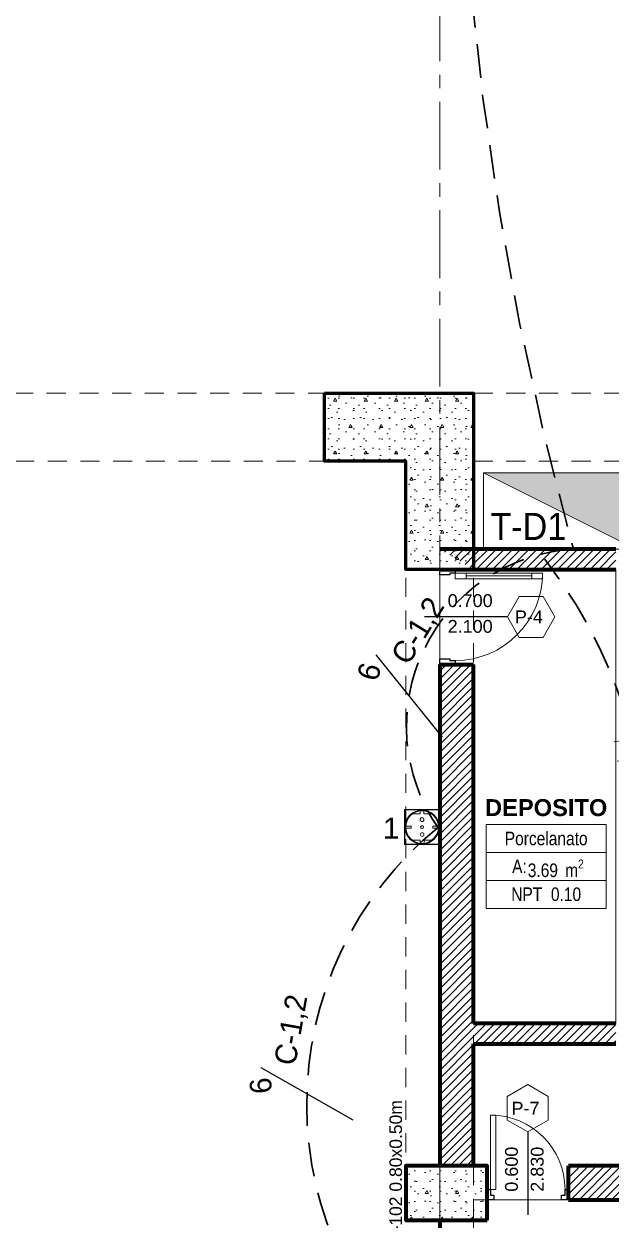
# Model space of a CAD drawing. Header units: inches. Extents: x -19 to 5698, y -728 to 92.
# Drawn here: x 41.25 to 45.58, y 11.3 to 20.13 of the extents above; entities that cross this region are included whole.
import ezdxf

# ---------------------------------------------------------------- set-up
doc = ezdxf.new("R2010")
doc.units = ezdxf.units.IN
doc.header["$MEASUREMENT"] = 0
doc.set_wipeout_variables(frame=1)
for name, pattern in [('CONTINUA', [0]), ('HIDDEN', [0.375, 0.25, -0.125]), ('Hidden Line', [0.195611, 0.141111, -0.0545]), ('Punto & Raya', [0.65, 0.5, -0.075, 0, -0.075]), ('Rayas', [0.282222, 0.141111, -0.141111]), ('RAYITAS', [0.375, 0.25, -0.125]), ('Wipeout_Contour', [1, 0, -1])]:
    doc.linetypes.add(name, pattern=pattern)
doc.layers.get('0').update_dxf_attribs({"color": 61})
for name, color, linetype, lineweight in [('00 conduct tomacorr', 120, 'HIDDEN', 30), ('00 IE CKTO ILUMINACION', 3, 'Continuous', 50), ('00 IE LUZ EMERGENCIA', 253, 'Continuous', 0), ('10 REM ACABADOS', 170, 'Continuous', 13), ('sub tablero de distribucion', 184, 'Continuous', 9), ('T-TECHO-E', 150, 'Continuous', 20), ('textos', 7, 'Continuous', 5), ('TOMACORRIENTE', 22, 'RAYITAS', 9)]:
    doc.layers.add(name, color=color, linetype=linetype, lineweight=lineweight)
for name, color, linetype in [('02 _ ARQ _ ALB _ Ejes Generales', 251, 'Continuous'), ('02 _ ARQ _ ZON _ Espacio.3D', 7, 'Continuous'), ('08 _ STR _ EXT _ 06 Columnas', 7, 'Continuous'), ('08 _ STR _ EXT _ 07 Losa Aligerada', 7, 'Continuous'), ('08 _ STR _ EXT _ 09 Vigas', 251, 'Continuous'), ('08 _ STR _ EXT _ 10 Vereda Exterior', 7, 'Continuous'), ('Estructura - 04 MURO', 7, 'Continuous'), ('IE-ALUM', 4, 'Continuous'), ('Notas - Etiquetas', 7, 'Continuous')]:
    doc.layers.add(name, color=color, linetype=linetype)
doc.styles.add('Annotative', font='arial.ttf')
doc.styles.add('Estilo_Generado_4', font='swisse.ttf')
doc.styles.add('Estilo_Generado_8', font='arialbd.ttf')
doc.styles.add('Estilo_Generado_9', font='ARIALN.TTF')
doc.styles.add('SWISS', font='swisse.ttf')
pattern_1 = [(45, (0, 0), (-0.03005204, 0.03005204), [])]
pattern_2 = [(0, (0, 0), (0, 0.3897114), [0.024375, -0.200625]), (0, (0.1125, 0.19486), (0, 0.3897114), [0.024375, -0.200625]), (60, (0, 0), (-0.3375, 0.1948557), [0.024375, -0.200625]), (60, (0.225, 0), (-0.3375, 0.1948557), [0.024375, -0.200625]), (120, (0.02437, 0), (0.3375, 0.1948557), [0.024375, -0.200625]), (120, (0.24938, 0), (0.3375, 0.1948557), [0.024375, -0.200625]), (0, (0, 0.0375), (0, 0.075), [0, -0.075, 0, -0.1125]), (45, (0.0375, 0.0375), (-0.05303301, 0.05303301), [0, -0.05625, 0, -0.09375])]

# ---------------------------------------------------------------- blocks, each defined once
blk = doc.blocks.new('tomacorriente schuko 2+T')
at = {"color": 3}
for p, q in [((-0.1377, -0.0281, -162.36), (-0.1377, -0.1227, -162.36)), ((-0.1377, -0.0281, -162.36), (-0.0441, -0.0281, -162.36)), ((-0.1367, -0.0296, -162.36), (-0.1367, -0.1211, -162.36)), ((-0.1367, -0.0296, -162.36), (-0.1367, -0.1211, -162.36)), ((-0.1367, -0.0296, -162.36), (-0.0452, -0.0296, -162.36)), ((-0.1367, -0.0296, -162.36), (-0.0909, -0.0296, -162.36)), ((-0.0935, -0.0318, -162.36), (-0.0935, -0.0465, -162.36)), ((-0.0909, -0.0296, -162.36), (-0.0452, -0.0296, -162.36)), ((-0.0883, -0.0318, -162.36), (-0.0883, -0.0465, -162.36)), ((-0.0452, -0.0296, -162.36), (-0.0452, -0.1211, -162.36)), ((-0.0452, -0.0296, -162.36), (-0.0452, -0.1211, -162.36)), ((-0.0441, -0.0281, -162.36), (-0.0441, -0.1227, -162.36)), ((-0.1261, -0.0496, -162.36), (-0.1261, -0.0701, -162.36)), ((-0.0935, -0.0465, -162.36), (-0.0883, -0.0465, -162.36)), ((-0.0557, -0.0496, -162.36), (-0.0557, -0.0701, -162.36)), ((-0.1342, -0.0701, -162.36), (-0.1261, -0.0701, -162.36)), ((-0.1342, -0.0806, -162.36), (-0.1261, -0.0806, -162.36)), ((-0.1261, -0.0806, -162.36), (-0.1261, -0.1011, -162.36)), ((-0.0557, -0.0701, -162.36), (-0.0476, -0.0701, -162.36)), ((-0.0557, -0.0806, -162.36), (-0.0476, -0.0806, -162.36)), ((-0.0557, -0.0806, -162.36), (-0.0557, -0.1011, -162.36)), ((-0.1377, -0.1227, -162.36), (-0.0441, -0.1227, -162.36)), ((-0.1367, -0.1211, -162.36), (-0.0452, -0.1211, -162.36)), ((-0.1367, -0.1211, -162.36), (-0.0909, -0.1211, -162.36)), ((-0.0935, -0.1043, -162.36), (-0.0883, -0.1043, -162.36)), ((-0.0935, -0.1043, -162.36), (-0.0935, -0.1189, -162.36)), ((-0.0909, -0.1211, -162.36), (-0.0452, -0.1211, -162.36)), ((-0.0883, -0.1043, -162.36), (-0.0883, -0.1189, -162.36))]:
    blk.add_line(p, q, dxfattribs=at)
for centre, radius in [((-0.0909, -0.0754, -162.36), 0.0457), ((-0.0909, -0.0754, -162.36), 0.0436), ((-0.1109, -0.0754, -162.36), 0.00505), ((-0.091, -0.0755, -162.36), 0.00406), ((-0.0709, -0.0754, -162.36), 0.00505)]:
    blk.add_circle(centre, radius, dxfattribs=at)
blk = doc.blocks.new('a')
at = {"layer": 'TOMACORRIENTE', "ltscale": 0.05}
h = blk.add_hatch(color=4, dxfattribs=at)
edge = h.paths.add_edge_path()
edge.add_arc((0, 0.0752), 0.0211, 0, 360)
at = {"layer": 'TOMACORRIENTE', "color": 4}
for p, q in [((-0.1455, 0.0963), (-0.0515, 0.0963)), ((-0.0985, 0.0963), (-0.0985, -0.0966)), ((0, 0.0963), (0, -0.0963)), ((0.0623, -0.0963), (0.0623, 0.0963))]:
    blk.add_line(p, q, dxfattribs=at)
blk.add_circle((0, 0.0752), 0.0211, dxfattribs=at)
blk = doc.blocks.new('CABLE 3FACE')
at = {"layer": 'T-TECHO-E', "rotation": 59.94170052614085}
blk.add_blockref('a', (0, 0), dxfattribs=at)
blk = doc.blocks.new('TD')
blk.add_hatch(color=256).paths.add_polyline_path([(-0.6185, 0.813), (-0.6185, 0.2502), (0.507, 0.2502)])
blk.add_line((-0.6185, 0.813), (0.507, 0.2502))
blk.add_lwpolyline([(-0.6185, 0.2502), (0.507, 0.2502), (0.507, 0.813), (-0.6185, 0.813)], close=True)

msp = doc.modelspace()

# ---------------------------------------------------------------- hatches: boundary and pattern name
at = {"layer": '08 _ STR _ EXT _ 10 Vereda Exterior', "linetype": 'Continuous', "lineweight": 13}
h = msp.add_hatch(dxfattribs=at)
h.set_pattern_fill('RETÍCULA_100X100_0002', color=251, style=0, pattern_type=2)
h.set_pattern_definition([(360, (3.7574, 18.3027), (0, 2.53199), []), (90, (3.7574, 18.3027), (-3.6, 0), [])])
h.paths.add_polyline_path([(2.17, 3.6213), (4.2913, 1.5), (9.32, 1.5), (9.32, 6.5), (40.52, 6.5), (40.52, 1.5), (52.92, 1.5), (52.92, 19.0859), (51.57, 19.0859), (51.57, 7.2), (9.07, 7.2), (9.07, 7.85), (6.5201, 7.85, -0.414214), (6.2701, 8.1), (6.2701, 8.85, -0.414213), (6.5201, 9.1), (9.07, 9.1), (9.07, 12), (6.5201, 12, -0.414214), (6.2701, 12.25), (6.2701, 13, -0.414213), (6.5201, 13.25), (9.07, 13.25), (9.07, 16.15), (6.5201, 16.15, -0.414214), (6.2701, 16.4), (6.2701, 17.15, -0.414213), (6.5201, 17.4), (8.77, 17.4), (8.7706, 21.0499), (2.17, 21.0499)])

# ---------------------------------------------------------------- linework, layer by layer
at = {"layer": '02 _ ARQ _ ZON _ Espacio.3D', "color": 251, "linetype": 'Continuous', "lineweight": 13}
for p, q in [((45.5477, 14.2173), (44.6643, 14.2173)), ((44.6643, 14.2173), (44.6643, 13.5996)), ((44.6643, 14.2173), (45.5477, 14.2173)), ((44.6643, 14.0114), (44.6643, 14.2173)), ((45.5477, 13.5996), (45.5477, 14.2173)), ((45.5477, 14.2173), (45.5477, 14.0114)), ((45.5477, 14.0114), (44.6643, 14.0114)), ((44.6643, 14.0114), (45.5477, 14.0114)), ((44.6643, 13.8055), (44.6643, 14.0114)), ((45.5477, 14.0114), (45.5477, 13.8055)), ((45.5477, 13.8055), (44.6643, 13.8055)), ((44.6643, 13.8055), (45.5477, 13.8055)), ((44.6643, 13.5996), (44.6643, 13.8055)), ((45.5477, 13.8055), (45.5477, 13.5996)), ((44.6643, 13.5996), (45.5477, 13.5996)), ((45.5477, 13.5996), (44.6643, 13.5996))]:
    msp.add_line(p, q, dxfattribs=at)
at = {"layer": '02 _ ARQ _ ZON _ Espacio.3D', "color": 254, "linetype": 'Continuous', "lineweight": 0, "flags": 128}
msp.add_lwpolyline([(37.77, 7.45), (43.67, 7.45), (43.67, 7.7), (44.07, 7.7), (44.07, 8.1), (44.32, 8.1), (44.32, 16.1), (44.07, 16.1), (44.07, 16.9), (43.47, 16.9), (43.47, 17.4), (44.57, 17.4), (44.57, 16.25), (45.7699, 16.25), (45.7699, 15.5372), (47.42, 15.5372), (47.42, 15.1937), (48.32, 15.1937), (48.32, 15.5372), (48.32, 17.1), (47.82, 17.1), (47.82, 19.05), (45.6803, 19.05), (45.6803, 20.35)], dxfattribs=at)
at = {"layer": '02 _ ARQ _ ZON _ Espacio.3D', "color": 9, "linetype": 'Continuous', "lineweight": 5, "flags": 128}
for points in [[(45.17, 16.1), (44.32, 16.1), (44.32, 15.4), (44.57, 15.4), (44.57, 12.7505), (45.6199, 12.7505), (45.6199, 16.1)], [(44.57, 7.45), (48.77, 7.45), (48.77, 11.45), (47.27, 11.45), (45.7699, 11.45), (44.57, 11.45)]]:
    msp.add_lwpolyline(points, close=True, dxfattribs=at)
at = {"layer": '08 _ STR _ EXT _ 07 Losa Aligerada', "color": 7, "linetype": 'Rayas', "lineweight": 18, "flags": 128}
msp.add_lwpolyline([(25.5251, 19.8, -0.137981), (23.57, 20.35), (23.57, 22.3499), (23.57, 24.7499), (23.57, 26.75, -0.137981), (25.5251, 27.3), (39.32, 27.3, -1), (39.32, 19.8)], format="xyb", close=True, dxfattribs=at)
at = {"layer": '08 _ STR _ EXT _ 09 Vigas', "color": 251, "linetype": 'Hidden Line', "lineweight": 13, "true_color": 0x636466}
for p, q in [((30.57, 17.4), (44.07, 17.4)), ((44.57, 17.4), (44.07, 17.4)), ((44.57, 17.4), (51.07, 17.4)), ((37.57, 16.9), (44.07, 16.9)), ((44.07, 7.7), (44.07, 16.9)), ((44.57, 16.9), (51.07, 16.9))]:
    msp.add_line(p, q, dxfattribs=at)
at = {"layer": 'Estructura - 04 MURO', "color": 165, "linetype": 'Continuous', "lineweight": 15}
for p, q in [((44.435, 16.032), (44.515, 16.032)), ((44.999, 16.052), (44.515, 16.052)), ((44.999, 16.032), (45.079, 16.032)), ((44.695, 12.075), (44.695, 11.525)), ((44.735, 12.075), (44.695, 12.075)), ((44.735, 11.525), (44.735, 12.075)), ((44.695, 11.525), (44.735, 11.525))]:
    msp.add_line(p, q, dxfattribs=at)
at = {"layer": 'Estructura - 04 MURO', "color": 152, "linetype": 'Continuous', "lineweight": 25}
for p, q in [((44.82, 15.75), (44.2075, 15.75)), ((44.97, 11.95), (44.97, 11.3375))]:
    msp.add_line(p, q, dxfattribs=at)
at = {"layer": 'Estructura - 04 MURO', "color": 7, "linetype": 'Continuous', "lineweight": 80}
for p, q in [((44.67, 11.525), (44.67, 11.7)), ((44.67, 11.525), (44.67, 11.7)), ((44.67, 11.45), (44.67, 11.525)), ((44.67, 11.45), (44.67, 11.525)), ((44.67, 11.45), (44.67, 11.525))]:
    msp.add_line(p, q, dxfattribs=at)
at = {"layer": 'Estructura - 04 MURO', "color": 165, "linetype": 'Continuous', "lineweight": 25}
for p, q in [((44.67, 11.45), (44.67, 11.525)), ((44.67, 11.525), (44.695, 11.525)), ((44.695, 11.525), (44.695, 11.485)), ((44.695, 11.485), (44.72, 11.485)), ((44.72, 11.485), (44.72, 11.45)), ((45.22, 11.45), (45.22, 11.485)), ((44.72, 11.45), (44.67, 11.45))]:
    msp.add_line(p, q, dxfattribs=at)
at = {"layer": 'Estructura - 04 MURO', "color": 165, "linetype": 'Continuous', "lineweight": 15, "flags": 128}
msp.add_lwpolyline([(44.999, 16.052), (44.515, 16.052), (44.515, 16.032), (44.999, 16.032)], close=True, dxfattribs=at)
at = {"layer": 'Estructura - 04 MURO', "color": 251, "linetype": 'Continuous', "lineweight": 13, "flags": 128}
for points in [[(45.17, 15.75), (45.0825, 15.9016), (44.9075, 15.9016), (44.82, 15.75), (44.9075, 15.5984), (45.0825, 15.5984)], [(44.97, 12.3), (44.8184, 12.2125), (44.8184, 12.0375), (44.97, 11.95), (45.1215, 12.0375), (45.1215, 12.2125)]]:
    msp.add_lwpolyline(points, close=True, dxfattribs=at)
at = {"layer": 'Estructura - 04 MURO', "color": 7, "linetype": 'Continuous', "lineweight": 80, "flags": 128}
msp.add_lwpolyline([(44.32, 11.3), (44.32, 8.1)], dxfattribs=at)
at = {"layer": 'IE-ALUM'}
msp.add_line((43.0007, 12.4251), (43.6793, 12.0391), dxfattribs=at)

# ---------------------------------------------------------------- block references
at = {"layer": '00 conduct tomacorr', "xscale": 1.47256122672843, "yscale": 1.47256122672843, "zscale": 1.47256122672843, "rotation": 218.8479920055881}
msp.add_blockref('CABLE 3FACE', (45.7699, 14.7065), dxfattribs=at)

# ---------------------------------------------------------------- texts
at = {"layer": '00 IE CKTO ILUMINACION', "color": 30, "linetype": 'CONTINUA', "lineweight": 15, "true_color": 0xf26722}
for rotation, p in [(73.73595, (43.8589, 15.2672, 10395.4412)), (95.2906, (43.0842, 12.239, 10395.4412))]:
    msp.add_text('6', height=0.1596, rotation=rotation, dxfattribs=at).set_placement(p)
at = {"layer": '00 IE CKTO ILUMINACION', "color": 4, "linetype": 'CONTINUA', "lineweight": 15}
msp.add_text('C-1,2', height=0.15962, rotation=79.95173, dxfattribs=at).set_placement((43.2536, 12.4333, 0))
at = {"layer": '00 IE LUZ EMERGENCIA', "style": 'Annotative'}
msp.add_attdef('1', (43.9012, 14.1131), '', height=0.1562, dxfattribs=at)
at = {"layer": '02 _ ARQ _ ZON _ Espacio.3D', "color": 251, "lineweight": 25, "attachment_point": 2}
for s, insert, char_height, style in [('\\A1;{\\pqc;\\pt0;\\fArial|b1|i0|c0|p34;DEPOSITO}', (45.106, 14.4057), 0.125, 'Estilo_Generado_8'), ('\\A1;{\\pqc;\\pt0;\\fArial|b1|i0|c0|p34;}', (45.5477, 14.4343), 0.125, 'Estilo_Generado_8'), ('\\A1;{\\pqc;\\pt0;\\fArial Narrow|b0|i0|c0|p34;}', (44.7982, 14.1967), 0.1, 'Estilo_Generado_9'), ('\\A1;{\\pqc;\\pt0;\\fArial Narrow|b0|i0|c0|p34;Porcelanato}', (45.106, 14.1654), 0.1, 'Estilo_Generado_9'), ('\\A1;{\\pqc;\\pt0;\\fArial Narrow|b0|i0|c0|p34;A: }', (44.9089, 13.9595), 0.1, 'Estilo_Generado_9'), ('\\A1;{\\pqc;\\pt0,0.3;\\fArial Narrow|b0|i0|c0|p34;3.69\\fArial Narrow|b0|i0|c0|p34;\\A1{\\H.66x;\\S^  ;}\\fArial Narrow|b0|i0|c0|p34; m\\fArial Narrow|b0|i0|c0|p34;\\A1{\\H.66x;\\S2^  ;}}', (45.1766, 13.9599), 0.1, 'Estilo_Generado_9'), ('\\A1;{\\pqc;\\pt0;\\fArial Narrow|b0|i0|c0|p34;}', (44.8462, 13.7849), 0.1, 'Estilo_Generado_9'), ('\\A1;{\\pqc;\\pt0;\\fArial Narrow|b0|i0|c0|p34;NPT  0.10}', (45.106, 13.7541), 0.1, 'Estilo_Generado_9')]:
    msp.add_mtext(s, dxfattribs=dict(at, insert=insert, char_height=char_height, style=style))
at = {"layer": 'Estructura - 04 MURO', "color": 251, "lineweight": 25, "char_height": 0.095, "attachment_point": 7, "style": 'Estilo_Generado_4'}
for s, insert in [('\\A1;{\\pql;\\pt0;\\fSwis721 Ex BT|b0|i0|c0|p34;0.700\\fSwis721 Ex BT|b0|i0|c0|p34;\\A1{\\H.66x;\\S^  ;}\\fSwis721 Ex BT|b0|i0|c0|p34;\\fSwis721 Ex BT|b0|i0|c0|p34;}', (44.3791, 15.795)), ('\\A1;{\\pql;\\pt0;\\fSwis721 Ex BT|b0|i0|c0|p34;P-4\\fSwis721 Ex BT|b0|i0|c0|p34;\\fSwis721 Ex BT|b0|i0|c0|p34;\\fSwis721 Ex BT|b0|i0|c0|p34;}', (44.8751, 15.7025)), ('\\A1;{\\pql;\\pt0;\\fSwis721 Ex BT|b0|i0|c0|p34;2.100\\fSwis721 Ex BT|b0|i0|c0|p34;\\A1{\\H.66x;\\S^  ;}\\fSwis721 Ex BT|b0|i0|c0|p34;\\fSwis721 Ex BT|b0|i0|c0|p34;}', (44.3791, 15.605)), ('\\A1;{\\pql;\\pt0;\\fSwis721 Ex BT|b0|i0|c0|p34;P-7\\fSwis721 Ex BT|b0|i0|c0|p34;\\fSwis721 Ex BT|b0|i0|c0|p34;\\fSwis721 Ex BT|b0|i0|c0|p34;}', (44.8501, 12.0775))]:
    msp.add_mtext(s, dxfattribs=dict(at, insert=insert))
at = {"layer": 'Estructura - 04 MURO', "color": 251, "lineweight": 25, "char_height": 0.095, "attachment_point": 7, "rotation": 90, "style": 'Estilo_Generado_4'}
for s, insert in [('\\A1;{\\pql;\\pt0;\\fSwis721 Ex BT|b0|i0|c0|p34;0.600\\fSwis721 Ex BT|b0|i0|c0|p34;\\A1{\\H.66x;\\S^  ;}\\fSwis721 Ex BT|b0|i0|c0|p34;\\fSwis721 Ex BT|b0|i0|c0|p34;}', (44.9249, 11.5091)), ('\\A1;{\\pql;\\pt0;\\fSwis721 Ex BT|b0|i0|c0|p34;2.830\\fSwis721 Ex BT|b0|i0|c0|p34;\\A1{\\H.66x;\\S^  ;}\\fSwis721 Ex BT|b0|i0|c0|p34;\\fSwis721 Ex BT|b0|i0|c0|p34;}', (45.1149, 11.5091))]:
    msp.add_mtext(s, dxfattribs=dict(at, insert=insert))
at = {"layer": 'Notas - Etiquetas', "color": 171, "linetype": 'Continuous', "lineweight": 13, "insert": (44.0433, 10.9066), "char_height": 0.0925, "attachment_point": 7, "rotation": 90, "style": 'Estilo_Generado_4'}
msp.add_mtext('\\A1;{\\pql;\\fSwis721 Ex BT|b0|i0|c0|p34;VIGA-102\\fSwis721 Ex BT|b0|i0|c0|p34; \\fSwis721 Ex BT|b0|i0|c0|p34;0.80\\fSwis721 Ex BT|b0|i0|c0|p34;x\\fSwis721 Ex BT|b0|i0|c0|p34;0.50\\fSwis721 Ex BT|b0|i0|c0|p34;m}', dxfattribs=at)
at = {"layer": 'textos', "style": 'SWISS', "width": 0.9}
msp.add_text('T-D1', height=0.2, dxfattribs=at).set_placement((44.6951, 16.3179))

# ---------------------------------------------------------------- next in the draw order: wipeouts: each hides what was drawn before it
at = {"color": 254, "linetype": 'Wipeout_Contour', "lineweight": 0, "ltscale": 191.636412}
msp.add_wipeout([(44.57, 16.1), (45.6199, 16.1), (45.6199, 16.25), (44.57, 16.25)], dxfattribs=at).dxf.layer = 'Estructura - 04 MURO'
at = {"color": 254, "linetype": 'Wipeout_Contour', "lineweight": 0, "ltscale": 185.980303}
msp.add_wipeout([(44.32, 11.7), (44.57, 11.7), (44.57, 15.4), (44.32, 15.4)], dxfattribs=at).dxf.layer = 'Estructura - 04 MURO'
at = {"color": 254, "linetype": 'Wipeout_Contour', "lineweight": 0, "ltscale": 190.7857}
msp.add_wipeout([(45.27, 11.7), (45.27, 11.45), (47.27, 11.45), (47.27, 11.7)], dxfattribs=at).dxf.layer = 'Estructura - 04 MURO'

# ---------------------------------------------------------------- next in the draw order: hatches: boundary and pattern name
at = {"layer": '08 _ STR _ EXT _ 06 Columnas', "linetype": 'Continuous', "lineweight": 9}
h = msp.add_hatch(dxfattribs=at)
h.set_pattern_fill('HORMIGÓN_EN_MASA_0002', style=0, pattern_type=2)
h.set_pattern_definition(pattern_2)
h.paths.add_polyline_path([(44.67, 11.3), (44.67, 11.7), (44.07, 11.7), (44.07, 11.3)])
at = {"layer": 'Estructura - 04 MURO', "linetype": 'Continuous', "lineweight": 5}
h = msp.add_hatch(dxfattribs=at)
h.set_pattern_fill('LADRILLO_COMÚN_0002', color=250, style=0, pattern_type=2)
h.set_pattern_definition(pattern_1)
h.paths.add_polyline_path([(44.57, 16.1), (45.6199, 16.1), (45.6199, 16.25), (44.57, 16.25)])
h = msp.add_hatch(dxfattribs=at)
h.set_pattern_fill('LADRILLO_COMÚN_0002', color=250, style=0, pattern_type=2)
h.set_pattern_definition(pattern_1)
h.paths.add_polyline_path([(44.32, 11.7), (44.57, 11.7), (44.57, 15.4), (44.32, 15.4)])
h = msp.add_hatch(dxfattribs=at)
h.set_pattern_fill('LADRILLO_COMÚN_0002', color=250, style=0, pattern_type=2)
h.set_pattern_definition(pattern_1)
h.paths.add_polyline_path([(45.27, 11.7), (45.27, 11.45), (47.27, 11.45), (47.27, 11.7)])

# ---------------------------------------------------------------- next in the draw order: linework, layer by layer
at = {"layer": '00 conduct tomacorr'}
for centre, radius, start, end in [((42.2399, 13.9552), 3.6165, 347.44742, 37.86534), ((45.9789, 12.1533), 2.6401, 129.19177, 231.07074)]:
    msp.add_arc(centre, radius, start, end, dxfattribs=at)
at = {"layer": '08 _ STR _ EXT _ 06 Columnas', "color": 7, "linetype": 'Continuous', "lineweight": 80, "flags": 128}
msp.add_lwpolyline([(44.67, 11.3), (44.67, 11.7), (44.07, 11.7), (44.07, 11.3)], close=True, dxfattribs=at)
at = {"layer": 'Estructura - 04 MURO', "color": 165, "linetype": 'Continuous', "lineweight": 15}
for p, q in [((45.079, 16.072), (44.999, 16.072)), ((44.999, 16.072), (44.999, 16.032)), ((45.079, 16.032), (45.079, 16.072))]:
    msp.add_line(p, q, dxfattribs=at)
at = {"layer": 'Estructura - 04 MURO', "color": 165, "linetype": 'Continuous', "lineweight": 25}
for p, q in [((44.32, 15.44), (44.395, 15.44)), ((44.32, 15.4), (44.32, 15.44)), ((44.435, 15.4), (44.32, 15.4)), ((44.395, 15.44), (44.395, 15.428)), ((44.395, 15.428), (44.435, 15.428)), ((44.435, 15.428), (44.435, 15.4)), ((45.22, 11.485), (45.245, 11.485)), ((45.245, 11.485), (45.245, 11.525)), ((45.245, 11.525), (45.27, 11.525)), ((45.27, 11.525), (45.27, 11.45)), ((45.27, 11.45), (45.22, 11.45))]:
    msp.add_line(p, q, dxfattribs=at)
at = {"layer": 'Estructura - 04 MURO', "color": 7, "linetype": 'Continuous', "lineweight": 80}
for p, q in [((44.32, 15.4), (44.435, 15.4)), ((44.32, 15.4), (44.435, 15.4)), ((44.32, 15.4), (44.435, 15.4)), ((44.435, 15.4), (44.57, 15.4)), ((44.435, 15.4), (44.57, 15.4)), ((45.27, 11.525), (45.27, 11.7)), ((45.27, 11.525), (45.27, 11.7)), ((45.27, 11.45), (45.27, 11.525)), ((45.27, 11.45), (45.27, 11.525)), ((45.27, 11.45), (45.27, 11.525))]:
    msp.add_line(p, q, dxfattribs=at)
at = {"layer": 'Estructura - 04 MURO', "color": 7, "linetype": 'Continuous', "lineweight": 80, "flags": 128}
for points in [[(44.32, 15.4), (44.32, 11.7)], [(44.57, 12.7505), (44.57, 15.4)], [(44.57, 11.7), (44.57, 12.6005)], [(47.27, 11.7), (45.27, 11.7)], [(45.27, 11.45), (47.27, 11.45)]]:
    msp.add_lwpolyline(points, dxfattribs=at)
at = {"layer": 'Estructura - 04 MURO', "color": 165, "linetype": 'Continuous', "lineweight": 15}
msp.add_arc((44.695, 11.525), 0.55, 0, 90, dxfattribs=at)
at = {"layer": 'IE-ALUM'}
msp.add_line((43.8496, 15.4709), (44.3389, 14.8626), dxfattribs=at)

# ---------------------------------------------------------------- next in the draw order: block references
at = {"layer": '10 REM ACABADOS', "xscale": 2.759423129612763, "yscale": 2.759423129612763, "zscale": 2.759423129612763, "rotation": 90.09900314736282}
msp.add_blockref('tomacorriente schuko 2+T', (43.9817, 14.4498, 448.0199), dxfattribs=at)
at = {"layer": 'sub tablero de distribucion', "linetype": 'Continuous', "lineweight": 0, "rotation": 179.9999999999811}
msp.add_blockref('TD', (45.1514, 17.063), dxfattribs=at)

# ---------------------------------------------------------------- next in the draw order: texts
at = {"layer": '00 IE CKTO ILUMINACION', "color": 4, "linetype": 'CONTINUA', "lineweight": 15}
msp.add_text('C-1,2', height=0.15962, rotation=58.39708, dxfattribs=at).set_placement((44.0878, 15.3857, 0))

# ---------------------------------------------------------------- next in the draw order: wipeouts: each hides what was drawn before it
at = {"color": 254, "linetype": 'Wipeout_Contour', "lineweight": 0, "ltscale": 141.739073}
msp.add_wipeout([(44.57, 16.25), (44.32, 16.25), (44.57, 16.1)], dxfattribs=at).dxf.layer = 'Estructura - 04 MURO'
at = {"color": 254, "linetype": 'Wipeout_Contour', "lineweight": 0, "ltscale": 187.375267}
msp.add_wipeout([(45.6199, 12.7505), (44.57, 12.7505), (44.57, 12.6005), (45.6199, 12.6005)], dxfattribs=at).dxf.layer = 'Estructura - 04 MURO'

# ---------------------------------------------------------------- next in the draw order: hatches: boundary and pattern name
at = {"layer": '08 _ STR _ EXT _ 06 Columnas', "linetype": 'Continuous', "lineweight": 9}
h = msp.add_hatch(dxfattribs=at)
h.set_pattern_fill('HORMIGÓN_EN_MASA_0002', style=0, pattern_type=2)
h.set_pattern_definition(pattern_2)
h.paths.add_polyline_path([(43.47, 17.4), (43.47, 16.9), (44.07, 16.9), (44.07, 16.1), (44.57, 16.1), (44.57, 17.4)])
at = {"layer": 'Estructura - 04 MURO', "linetype": 'Continuous', "lineweight": 5}
h = msp.add_hatch(dxfattribs=at)
h.set_pattern_fill('LADRILLO_COMÚN_0002', color=250, style=0, pattern_type=2)
h.set_pattern_definition(pattern_1)
h.paths.add_polyline_path([(44.57, 16.25), (44.32, 16.25), (44.57, 16.1)])
h = msp.add_hatch(dxfattribs=at)
h.set_pattern_fill('LADRILLO_COMÚN_0002', color=250, style=0, pattern_type=2)
h.set_pattern_definition(pattern_1)
h.paths.add_polyline_path([(45.6199, 12.7505), (44.57, 12.7505), (44.57, 12.6005), (45.6199, 12.6005)])

# ---------------------------------------------------------------- next in the draw order: linework, layer by layer
at = {"layer": '00 conduct tomacorr'}
for centre, radius, start, end in [((67.9808, 22.5289), 23.5271, 162.48618, 195.47872), ((45.3853, 14.9418), 1.3105, 93.42258, 214.88982)]:
    msp.add_arc(centre, radius, start, end, dxfattribs=at)
at = {"layer": '02 _ ARQ _ ALB _ Ejes Generales', "color": 251, "linetype": 'Punto & Raya', "lineweight": 13, "true_color": 0x636466}
msp.add_line((44.32, 3.05), (44.32, 44.9), dxfattribs=at)
at = {"layer": '08 _ STR _ EXT _ 06 Columnas', "color": 7, "linetype": 'Continuous', "lineweight": 60, "flags": 128}
msp.add_lwpolyline([(43.47, 17.4), (44.57, 17.4), (44.57, 16.1), (44.07, 16.1), (44.07, 16.9), (43.47, 16.9)], close=True, dxfattribs=at)
at = {"layer": '08 _ STR _ EXT _ 09 Vigas', "color": 251, "linetype": 'Hidden Line', "lineweight": 13, "true_color": 0x636466}
msp.add_line((44.57, 7.7), (44.57, 16.9), dxfattribs=at)
at = {"layer": 'Estructura - 04 MURO', "color": 7, "linetype": 'Continuous', "lineweight": 80}
for p, q in [((44.32, 16.1), (44.435, 16.1)), ((44.32, 16.1), (44.435, 16.1)), ((44.32, 16.1), (44.435, 16.1)), ((44.435, 16.1), (44.57, 16.1)), ((44.435, 16.1), (44.57, 16.1))]:
    msp.add_line(p, q, dxfattribs=at)
at = {"layer": 'Estructura - 04 MURO', "color": 165, "linetype": 'Continuous', "lineweight": 25}
for p, q in [((44.32, 16.1), (44.435, 16.1)), ((44.32, 16.06), (44.32, 16.1)), ((44.435, 16.072), (44.395, 16.072)), ((44.395, 16.072), (44.395, 16.06)), ((44.435, 16.1), (44.435, 16.072)), ((44.395, 16.06), (44.32, 16.06))]:
    msp.add_line(p, q, dxfattribs=at)
at = {"layer": 'Estructura - 04 MURO', "color": 165, "linetype": 'Continuous', "lineweight": 15}
for p, q in [((44.515, 16.072), (44.435, 16.072)), ((44.435, 16.072), (44.435, 16.032)), ((44.515, 16.032), (44.515, 16.072))]:
    msp.add_line(p, q, dxfattribs=at)
at = {"layer": 'Estructura - 04 MURO', "color": 7, "linetype": 'Continuous', "lineweight": 80, "flags": 128}
for points in [[(45.6199, 16.25), (44.32, 16.25)], [(44.57, 16.1), (45.6199, 16.1)], [(45.6199, 12.7505), (44.57, 12.7505)], [(44.57, 12.6005), (45.6199, 12.6005)]]:
    msp.add_lwpolyline(points, dxfattribs=at)
at = {"layer": 'Estructura - 04 MURO', "color": 165, "linetype": 'Continuous', "lineweight": 15, "flags": 128}
msp.add_lwpolyline([(44.999, 16.072), (44.515, 16.072), (44.515, 16.052), (44.999, 16.052)], close=True, dxfattribs=at)
at = {"layer": 'Estructura - 04 MURO', "color": 165, "linetype": 'Continuous', "lineweight": 15}
msp.add_arc((44.435, 16.072), 0.644, 270, 0, dxfattribs=at)

doc.saveas('drawing.dxf')
